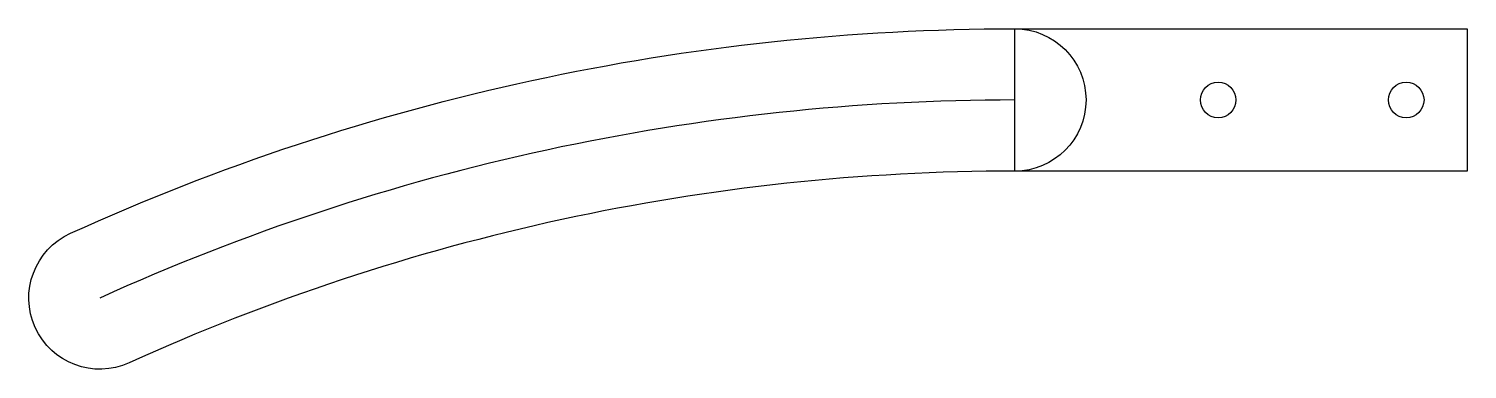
# Model space of a CAD drawing. Header units: millimetres. Extents: x -117 to 24, y -26 to 7.
import ezdxf

# ---------------------------------------------------------------- set-up
doc = ezdxf.new("R2010")
doc.units = ezdxf.units.MM
doc.layers.get('0').update_dxf_attribs({"linetype": 'CONTINUOUS'})

msp = doc.modelspace()

# ---------------------------------------------------------------- linework, layer by layer
msp.add_lwpolyline([(-20, -7, 0.106981), (-107.11, -25.85, -1), (-112.89, -13.11, -0.106981), (-20, 7, -1)], format="xyb", close=True)
msp.add_lwpolyline([(-20, 7), (24.5, 7), (24.5, -7), (-20, -7)], close=True)
for centre in [(0, 0), (18.5, 0)]:
    msp.add_circle(centre, 1.75)
msp.add_arc((-20, -217.65), 217.65, 90, 114.4254)

doc.saveas('drawing.dxf')
